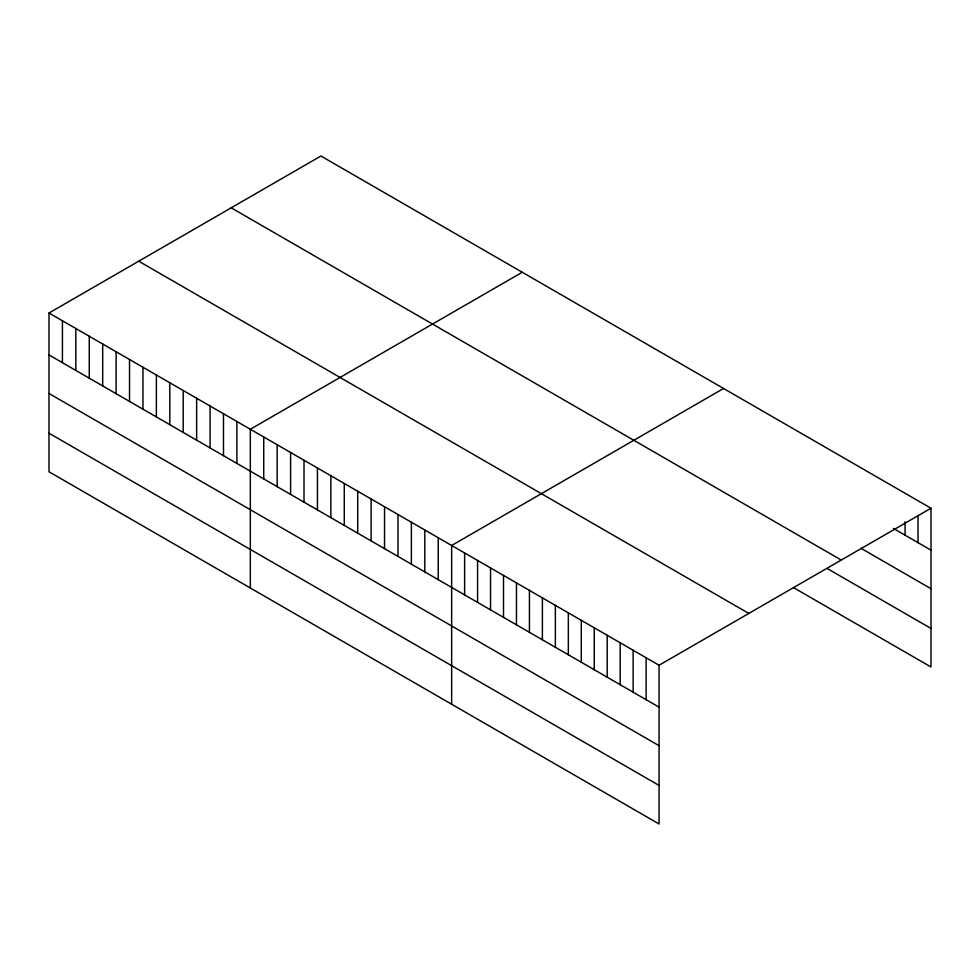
<?xml version="1.0" encoding="UTF-8"?>
<svg xmlns="http://www.w3.org/2000/svg" width="980" height="980" viewBox="0 0 980 980"><rect width="100%" height="100%" fill="white"/><g stroke="black" fill="none" stroke-linecap="round" stroke-linejoin="round"><path stroke-width="1.47" d="M49 313.012L659.075 665.236L659.075 823.984L49 471.76L49 313.012L320.926 156.016L931 508.24L931 666.988L793.58 587.645M522.254 272.256L250.329 429.252L250.329 587.988M723.571 388.484L451.645 545.48L451.645 704.228M659.075 665.236L931 508.24M893.405 528.453L931 550.16M860.991 548.298L931 588.711M231.194 207.821L841.269 560.046M827.292 568.559L931 628.437M138.731 261.207L748.806 613.431M49 354.932L659.075 707.156M49 393.482L659.075 745.707M49 433.209L659.075 785.433M918.039 515.725L918.039 542.675M905.067 521.715L905.067 535.19M646.114 657.752L646.114 699.671M633.141 650.267L633.141 692.186M620.181 642.782L620.181 684.702M607.22 635.297L607.22 677.217M594.26 627.812L594.26 669.732M581.287 620.328L581.287 662.247M568.327 612.843L568.327 654.763M555.366 605.358L555.366 647.278M542.393 597.874L542.393 639.793M529.433 590.389L529.433 632.308M516.472 582.904L516.472 624.824M503.512 575.419L503.512 617.339M490.539 567.935L490.539 609.854M477.579 560.45L477.579 602.369M464.618 552.965L464.618 594.885M438.232 537.726L438.232 579.646M424.805 529.984L424.805 571.904M411.38 522.23L411.38 564.149M397.966 514.488L397.966 556.407M384.54 506.734L384.54 548.653M371.114 498.992L371.114 540.899M357.7 491.237L357.7 533.157M344.274 483.483L344.274 525.403M330.86 475.741L330.86 517.661M317.434 467.987L317.434 509.906M304.008 460.245L304.008 502.164M290.595 452.491L290.595 494.41M277.168 444.749L277.168 486.656M263.743 436.994L263.743 478.914M236.903 421.498L236.903 463.418M223.477 413.744L223.477 455.663M210.063 406.002L210.063 447.921M196.637 398.248L196.637 440.167M183.211 390.505L183.211 432.413M169.797 382.751L169.797 424.671M156.371 375.009L156.371 416.916M142.958 367.255L142.958 409.175M129.531 359.501L129.531 401.42M116.106 351.759L116.106 393.678M102.692 344.005L102.692 385.924M89.266 336.263L89.266 378.182M75.84 328.508L75.84 370.428M62.426 320.766L62.426 362.674"/></g></svg>
